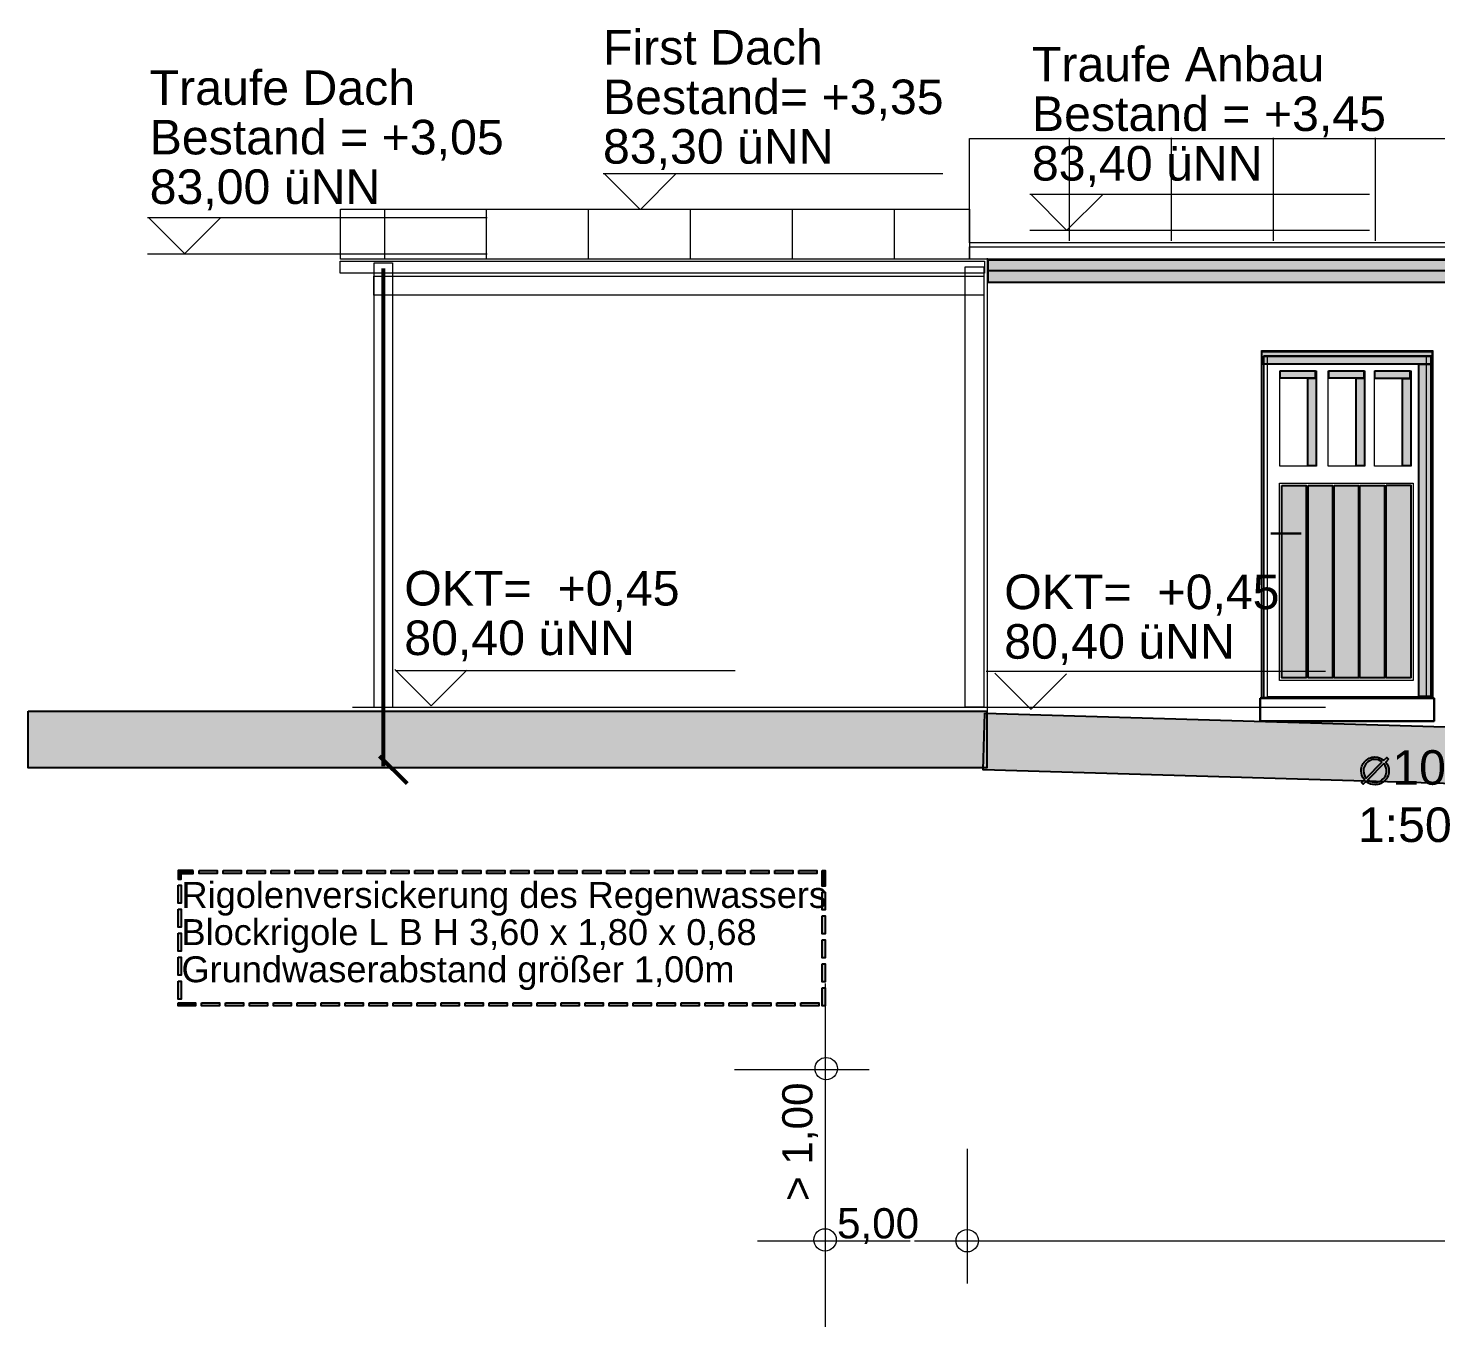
# Model space of a CAD drawing. Header units: millimetres. Extents: x 6 to 41668, y 1529 to 28527.
# Drawn here: x 6 to 8289, y 5404 to 13042 of the extents above; entities that cross this region are included whole.
import ezdxf

# ---------------------------------------------------------------- set-up
doc = ezdxf.new("R2010")
doc.units = ezdxf.units.MM
doc.header["$LTSCALE"] = 50
doc.linetypes.add('PDF_211-7_211-7_0-0_0-0', pattern=[423.4, 211.7, -211.7, 0, 0])
for name, color, linetype in [('00_Wand_Bestand', 7, 'Continuous'), ('02_Grundstuecksgrenze', 8, 'Continuous'), ('05_Linien_stark', 7, 'Continuous'), ('06_Linien_fein', 3, 'Continuous'), ('07_Bemassung', 6, 'Continuous'), ('08_Schnittlinie', 1, 'Continuous'), ('10_Text', 7, 'Continuous')]:
    doc.layers.add(name, color=color, linetype=linetype)
doc.styles.add('PLAN', font='arial.ttf')

msp = doc.modelspace()

# ---------------------------------------------------------------- hatches: boundary and pattern name
at = {"layer": '00_Wand_Bestand'}
for points in [[(8011.1, 8742.6), (7994.2, 8725.6), (8003.3, 8712.3), (8009.1, 8700), (8012.3, 8687.2), (8013.3, 8672.4), (8012.7, 8662.5), (8010.9, 8653), (8008, 8643.8), (8003.8, 8635.1), (7998.5, 8626.7), (7991.9, 8618.6), (7985.7, 8612.4), (7979.1, 8607), (7972.2, 8602.4), (7964.8, 8598.7), (7957.1, 8595.8), (7949, 8593.7), (7940.6, 8592.5), (7931.7, 8592), (7917.8, 8593.1), (7905.7, 8596.2), (7893.5, 8602), (7879.5, 8611.2), (7862.5, 8594.5), (7852.2, 8604.6), (7869.3, 8621.3), (7860.2, 8635.3), (7854.4, 8647.8), (7851.2, 8660.2), (7850.2, 8674.3), (7850.6, 8683.5), (7852.1, 8692.4), (7854.6, 8700.9), (7858, 8709), (7862.4, 8716.8), (7867.8, 8724.2), (7874.2, 8731.3), (7881.2, 8737.7), (7888.7, 8743.1), (7896.4, 8747.5), (7904.6, 8750.9), (7913.1, 8753.3), (7921.9, 8754.8), (7931.2, 8755.3), (7945.4, 8754.2), (7958, 8751), (7970.4, 8745.2), (7984.1, 8736), (8000.8, 8752.8)], [(7974, 8726), (7961.7, 8733.2), (7951.4, 8737.8), (7941.7, 8740.3), (7931.2, 8741.1), (7923.5, 8740.7), (7916.1, 8739.5), (7909.1, 8737.5), (7902.3, 8734.6), (7895.9, 8731), (7889.7, 8726.5), (7883.9, 8721.2), (7877.8, 8714.4), (7872.9, 8707.1), (7869, 8699.4), (7866.3, 8691.3), (7864.6, 8682.7), (7864.1, 8673.7), (7864.9, 8662.5), (7867.4, 8652.6), (7872, 8642.6), (7879.2, 8631)], [(7984.3, 8715.9), (7889.3, 8621), (7897.6, 8615.7), (7906.1, 8611.5), (7914.6, 8608.6), (7923.2, 8606.8), (7931.9, 8606.2), (7940.8, 8606.8), (7949.4, 8608.4), (7957.5, 8611.1), (7965.2, 8615), (7972.4, 8619.9), (7979.3, 8625.9), (7984.5, 8631.7), (7989, 8637.8), (7992.6, 8644.2), (7995.5, 8650.9), (7997.5, 8658), (7998.7, 8665.3), (7999.1, 8672.9), (7998.3, 8684.3), (7995.9, 8694.3), (7991.4, 8704.5)], [(977.3, 8088.1), (889.1, 8088.1), (889.1, 8036.7), (906.7, 8036.7), (906.7, 8070.5), (977.3, 8070.5)], [(1012.6, 8088.1), (1118.4, 8088.1), (1118.4, 8070.5), (1012.6, 8070.5)], [(1153.7, 8088.1), (1259.5, 8088.1), (1259.5, 8070.5), (1153.7, 8070.5)], [(1294.8, 8088.1), (1400.6, 8088.1), (1400.6, 8070.5), (1294.8, 8070.5)], [(1435.9, 8088.1), (1541.7, 8088.1), (1541.7, 8070.5), (1435.9, 8070.5)], [(1577, 8088.1), (1682.9, 8088.1), (1682.9, 8070.5), (1577, 8070.5)], [(1718.1, 8088.1), (1824, 8088.1), (1824, 8070.5), (1718.1, 8070.5)], [(1859.2, 8088.1), (1965.1, 8088.1), (1965.1, 8070.5), (1859.2, 8070.5)], [(2000.3, 8088.1), (2106.2, 8088.1), (2106.2, 8070.5), (2000.3, 8070.5)], [(2141.5, 8088.1), (2247.3, 8088.1), (2247.3, 8070.5), (2141.5, 8070.5)], [(2282.6, 8088.1), (2388.4, 8088.1), (2388.4, 8070.5), (2282.6, 8070.5)], [(2423.7, 8088.1), (2529.5, 8088.1), (2529.5, 8070.5), (2423.7, 8070.5)], [(2564.8, 8088.1), (2670.6, 8088.1), (2670.6, 8070.5), (2564.8, 8070.5)], [(2705.9, 8088.1), (2811.7, 8088.1), (2811.7, 8070.5), (2705.9, 8070.5)], [(2847, 8088.1), (2952.8, 8088.1), (2952.8, 8070.5), (2847, 8070.5)], [(2988.1, 8088.1), (3094, 8088.1), (3094, 8070.5), (2988.1, 8070.5)], [(3129.2, 8088.1), (3235.1, 8088.1), (3235.1, 8070.5), (3129.2, 8070.5)], [(3270.4, 8088.1), (3376.2, 8088.1), (3376.2, 8070.5), (3270.4, 8070.5)], [(3411.5, 8088.1), (3517.3, 8088.1), (3517.3, 8070.5), (3411.5, 8070.5)], [(3552.6, 8088.1), (3658.4, 8088.1), (3658.4, 8070.5), (3552.6, 8070.5)], [(3693.7, 8088.1), (3799.5, 8088.1), (3799.5, 8070.5), (3693.7, 8070.5)], [(3834.8, 8088.1), (3940.6, 8088.1), (3940.6, 8070.5), (3834.8, 8070.5)], [(3975.9, 8088.1), (4081.7, 8088.1), (4081.7, 8070.5), (3975.9, 8070.5)], [(4117, 8088.1), (4222.9, 8088.1), (4222.9, 8070.5), (4117, 8070.5)], [(4258.1, 8088.1), (4364, 8088.1), (4364, 8070.5), (4258.1, 8070.5)], [(4399.2, 8088.1), (4505.1, 8088.1), (4505.1, 8070.5), (4399.2, 8070.5)], [(4540.4, 8088.1), (4646.2, 8088.1), (4646.2, 8070.5), (4540.4, 8070.5)], [(4677.9, 8088.1), (4695.5, 8088.1), (4695.5, 7996.3), (4677.9, 7996.3)], [(889.1, 8001.4), (906.7, 8001.4), (906.7, 7895.6), (889.1, 7895.6)], [(4677.9, 7961), (4695.5, 7961), (4695.5, 7855.2), (4677.9, 7855.2)], [(889.1, 7860.3), (906.7, 7860.3), (906.7, 7754.5), (889.1, 7754.5)], [(4677.9, 7819.9), (4695.5, 7819.9), (4695.5, 7714.1), (4677.9, 7714.1)], [(889.1, 7719.2), (906.7, 7719.2), (906.7, 7613.4), (889.1, 7613.4)], [(4677.9, 7678.8), (4695.5, 7678.8), (4695.5, 7573), (4677.9, 7573)], [(889.1, 7578.1), (906.7, 7578.1), (906.7, 7472.3), (889.1, 7472.3)], [(4677.9, 7537.7), (4695.5, 7537.7), (4695.5, 7431.9), (4677.9, 7431.9)], [(889.1, 7437), (906.7, 7437), (906.7, 7331.1), (889.1, 7331.1)], [(4677.9, 7396.6), (4695.5, 7396.6), (4695.5, 7291.5), (4677.9, 7291.5)], [(889.1, 7309.2), (990.6, 7309.2), (990.6, 7291.5), (889.1, 7291.5)], [(1025.9, 7309.2), (1131.7, 7309.2), (1131.7, 7291.5), (1025.9, 7291.5)], [(1167, 7309.2), (1272.8, 7309.2), (1272.8, 7291.5), (1167, 7291.5)], [(1308.1, 7309.2), (1413.9, 7309.2), (1413.9, 7291.5), (1308.1, 7291.5)], [(1449.2, 7309.2), (1555, 7309.2), (1555, 7291.5), (1449.2, 7291.5)], [(1590.3, 7309.2), (1696.1, 7309.2), (1696.1, 7291.5), (1590.3, 7291.5)], [(1731.4, 7309.2), (1837.3, 7309.2), (1837.3, 7291.5), (1731.4, 7291.5)], [(1872.5, 7309.2), (1978.4, 7309.2), (1978.4, 7291.5), (1872.5, 7291.5)], [(2013.6, 7309.2), (2119.5, 7309.2), (2119.5, 7291.5), (2013.6, 7291.5)], [(2154.8, 7309.2), (2260.6, 7309.2), (2260.6, 7291.5), (2154.8, 7291.5)], [(2295.9, 7309.2), (2401.7, 7309.2), (2401.7, 7291.5), (2295.9, 7291.5)], [(2437, 7309.2), (2542.8, 7309.2), (2542.8, 7291.5), (2437, 7291.5)], [(2578.1, 7309.2), (2683.9, 7309.2), (2683.9, 7291.5), (2578.1, 7291.5)], [(2719.2, 7309.2), (2825, 7309.2), (2825, 7291.5), (2719.2, 7291.5)], [(2860.3, 7309.2), (2966.1, 7309.2), (2966.1, 7291.5), (2860.3, 7291.5)], [(3001.4, 7309.2), (3107.2, 7309.2), (3107.2, 7291.5), (3001.4, 7291.5)], [(3142.5, 7309.2), (3248.4, 7309.2), (3248.4, 7291.5), (3142.5, 7291.5)], [(3283.6, 7309.2), (3389.5, 7309.2), (3389.5, 7291.5), (3283.6, 7291.5)], [(3424.8, 7309.2), (3530.6, 7309.2), (3530.6, 7291.5), (3424.8, 7291.5)], [(3565.9, 7309.2), (3671.7, 7309.2), (3671.7, 7291.5), (3565.9, 7291.5)], [(3707, 7309.2), (3812.8, 7309.2), (3812.8, 7291.5), (3707, 7291.5)], [(3848.1, 7309.2), (3953.9, 7309.2), (3953.9, 7291.5), (3848.1, 7291.5)], [(3989.2, 7309.2), (4095, 7309.2), (4095, 7291.5), (3989.2, 7291.5)], [(4130.3, 7309.2), (4236.1, 7309.2), (4236.1, 7291.5), (4130.3, 7291.5)], [(4271.4, 7309.2), (4377.2, 7309.2), (4377.2, 7291.5), (4271.4, 7291.5)], [(4412.5, 7309.2), (4518.3, 7309.2), (4518.3, 7291.5), (4412.5, 7291.5)], [(4553.6, 7309.2), (4659.5, 7309.2), (4659.5, 7291.5), (4553.6, 7291.5)]]:
    msp.add_hatch(color=7, dxfattribs=at).paths.add_polyline_path(points)
at = {"layer": '02_Grundstuecksgrenze', "transparency": 33554541}
msp.add_hatch(color=7, dxfattribs=at).paths.add_polyline_path([(5654.1, 11680.3), (18710, 11680.3), (18710, 11614.4), (5654.1, 11614.4)])
at = {"layer": '02_Grundstuecksgrenze'}
for points in [[(5656.2, 11679.1), (18707.4, 11679.1), (18707.4, 11545), (5656.2, 11545)], [(7265.6, 11140.4), (8267.8, 11140.4), (8267.8, 11065.3), (7265.6, 11065.3)], [(7374.2, 11026.7), (7580, 11026.7), (7580, 10982.4), (7374.2, 10982.4)], [(7659.3, 11027.1), (7865.1, 11027.1), (7865.1, 10982.8), (7659.3, 10982.8)], [(7931.4, 11026.2), (8137.2, 11026.2), (8137.2, 10981.9), (7931.4, 10981.9)], [(8189, 11065.1), (8268.8, 11065.1), (8268.8, 9111.1), (8189, 9111.1)], [(7536.4, 10982.6), (7585, 10982.6), (7585, 10467.8), (7536.4, 10467.8)], [(7821.5, 10983), (7870.1, 10983), (7870.1, 10468.1), (7821.5, 10468.1)], [(8093.5, 10982), (8142.1, 10982), (8142.1, 10467.2), (8093.5, 10467.2)], [(7382.8, 10352.5), (7526.8, 10352.5), (7526.8, 9220.3), (7382.8, 9220.3)], [(7538, 10352), (7682, 10352), (7682, 9219.8), (7538, 9219.8)], [(7690.4, 10352.3), (7834.5, 10352.3), (7834.5, 9220.1), (7690.4, 9220.1)], [(7842.9, 10352.1), (7987, 10352.1), (7987, 9219.8), (7842.9, 9219.8)], [(7997.4, 10352.9), (8141.5, 10352.9), (8141.5, 9220.7), (7997.4, 9220.7)], [(6.4, 9024.4), (5647.1, 9024.4), (5647.1, 8691.6), (6.4, 8691.6)], [(5636.2, 9012.6), (19046.8, 8614.6), (19036.9, 8281.9), (5626.3, 8679.9)]]:
    msp.add_hatch(color=7, dxfattribs=at).paths.add_polyline_path(points)

# ---------------------------------------------------------------- linework, layer by layer
at = {"layer": '00_Wand_Bestand'}
for points in [[(8011.1, 8742.6), (7994.2, 8725.6), (8003.3, 8712.3), (8009.1, 8700), (8012.3, 8687.2), (8013.3, 8672.4), (8012.7, 8662.5), (8010.9, 8653), (8008, 8643.8), (8003.8, 8635.1), (7998.5, 8626.7), (7991.9, 8618.6), (7985.7, 8612.4), (7979.1, 8607), (7972.2, 8602.4), (7964.8, 8598.7), (7957.1, 8595.8), (7949, 8593.7), (7940.6, 8592.5), (7931.7, 8592), (7917.8, 8593.1), (7905.7, 8596.2), (7893.5, 8602), (7879.5, 8611.2), (7862.5, 8594.5), (7852.2, 8604.6), (7869.3, 8621.3), (7860.2, 8635.3), (7854.4, 8647.8), (7851.2, 8660.2), (7850.2, 8674.3), (7850.6, 8683.5), (7852.1, 8692.4), (7854.6, 8700.9), (7858, 8709), (7862.4, 8716.8), (7867.8, 8724.2), (7874.2, 8731.3), (7881.2, 8737.7), (7888.7, 8743.1), (7896.4, 8747.5), (7904.6, 8750.9), (7913.1, 8753.3), (7921.9, 8754.8), (7931.2, 8755.3), (7945.4, 8754.2), (7958, 8751), (7970.4, 8745.2), (7984.1, 8736), (8000.8, 8752.8)], [(7974, 8726), (7961.7, 8733.2), (7951.4, 8737.8), (7941.7, 8740.3), (7931.2, 8741.1), (7923.5, 8740.7), (7916.1, 8739.5), (7909.1, 8737.5), (7902.3, 8734.6), (7895.9, 8731), (7889.7, 8726.5), (7883.9, 8721.2), (7877.8, 8714.4), (7872.9, 8707.1), (7869, 8699.4), (7866.3, 8691.3), (7864.6, 8682.7), (7864.1, 8673.7), (7864.9, 8662.5), (7867.4, 8652.6), (7872, 8642.6), (7879.2, 8631)], [(7984.3, 8715.9), (7889.3, 8621), (7897.6, 8615.7), (7906.1, 8611.5), (7914.6, 8608.6), (7923.2, 8606.8), (7931.9, 8606.2), (7940.8, 8606.8), (7949.4, 8608.4), (7957.5, 8611.1), (7965.2, 8615), (7972.4, 8619.9), (7979.3, 8625.9), (7984.5, 8631.7), (7989, 8637.8), (7992.6, 8644.2), (7995.5, 8650.9), (7997.5, 8658), (7998.7, 8665.3), (7999.1, 8672.9), (7998.3, 8684.3), (7995.9, 8694.3), (7991.4, 8704.5)], [(977.3, 8088.1), (889.1, 8088.1), (889.1, 8036.7), (906.7, 8036.7), (906.7, 8070.5), (977.3, 8070.5)], [(1012.6, 8088.1), (1118.4, 8088.1), (1118.4, 8070.5), (1012.6, 8070.5)], [(1153.7, 8088.1), (1259.5, 8088.1), (1259.5, 8070.5), (1153.7, 8070.5)], [(1294.8, 8088.1), (1400.6, 8088.1), (1400.6, 8070.5), (1294.8, 8070.5)], [(1435.9, 8088.1), (1541.7, 8088.1), (1541.7, 8070.5), (1435.9, 8070.5)], [(1577, 8088.1), (1682.9, 8088.1), (1682.9, 8070.5), (1577, 8070.5)], [(1718.1, 8088.1), (1824, 8088.1), (1824, 8070.5), (1718.1, 8070.5)], [(1859.2, 8088.1), (1965.1, 8088.1), (1965.1, 8070.5), (1859.2, 8070.5)], [(2000.3, 8088.1), (2106.2, 8088.1), (2106.2, 8070.5), (2000.3, 8070.5)], [(2141.5, 8088.1), (2247.3, 8088.1), (2247.3, 8070.5), (2141.5, 8070.5)], [(2282.6, 8088.1), (2388.4, 8088.1), (2388.4, 8070.5), (2282.6, 8070.5)], [(2423.7, 8088.1), (2529.5, 8088.1), (2529.5, 8070.5), (2423.7, 8070.5)], [(2564.8, 8088.1), (2670.6, 8088.1), (2670.6, 8070.5), (2564.8, 8070.5)], [(2705.9, 8088.1), (2811.7, 8088.1), (2811.7, 8070.5), (2705.9, 8070.5)], [(2847, 8088.1), (2952.8, 8088.1), (2952.8, 8070.5), (2847, 8070.5)], [(2988.1, 8088.1), (3094, 8088.1), (3094, 8070.5), (2988.1, 8070.5)], [(3129.2, 8088.1), (3235.1, 8088.1), (3235.1, 8070.5), (3129.2, 8070.5)], [(3270.4, 8088.1), (3376.2, 8088.1), (3376.2, 8070.5), (3270.4, 8070.5)], [(3411.5, 8088.1), (3517.3, 8088.1), (3517.3, 8070.5), (3411.5, 8070.5)], [(3552.6, 8088.1), (3658.4, 8088.1), (3658.4, 8070.5), (3552.6, 8070.5)], [(3693.7, 8088.1), (3799.5, 8088.1), (3799.5, 8070.5), (3693.7, 8070.5)], [(3834.8, 8088.1), (3940.6, 8088.1), (3940.6, 8070.5), (3834.8, 8070.5)], [(3975.9, 8088.1), (4081.7, 8088.1), (4081.7, 8070.5), (3975.9, 8070.5)], [(4117, 8088.1), (4222.9, 8088.1), (4222.9, 8070.5), (4117, 8070.5)], [(4258.1, 8088.1), (4364, 8088.1), (4364, 8070.5), (4258.1, 8070.5)], [(4399.2, 8088.1), (4505.1, 8088.1), (4505.1, 8070.5), (4399.2, 8070.5)], [(4540.4, 8088.1), (4646.2, 8088.1), (4646.2, 8070.5), (4540.4, 8070.5)], [(4677.9, 8088.1), (4695.5, 8088.1), (4695.5, 7996.3), (4677.9, 7996.3)], [(889.1, 8001.4), (906.7, 8001.4), (906.7, 7895.6), (889.1, 7895.6)], [(4677.9, 7961), (4695.5, 7961), (4695.5, 7855.2), (4677.9, 7855.2)], [(889.1, 7860.3), (906.7, 7860.3), (906.7, 7754.5), (889.1, 7754.5)], [(4677.9, 7819.9), (4695.5, 7819.9), (4695.5, 7714.1), (4677.9, 7714.1)], [(889.1, 7719.2), (906.7, 7719.2), (906.7, 7613.4), (889.1, 7613.4)], [(4677.9, 7678.8), (4695.5, 7678.8), (4695.5, 7573), (4677.9, 7573)], [(889.1, 7578.1), (906.7, 7578.1), (906.7, 7472.3), (889.1, 7472.3)], [(4677.9, 7537.7), (4695.5, 7537.7), (4695.5, 7431.9), (4677.9, 7431.9)], [(889.1, 7437), (906.7, 7437), (906.7, 7331.1), (889.1, 7331.1)], [(4677.9, 7396.6), (4695.5, 7396.6), (4695.5, 7291.5), (4677.9, 7291.5)], [(889.1, 7309.2), (990.6, 7309.2), (990.6, 7291.5), (889.1, 7291.5)], [(1025.9, 7309.2), (1131.7, 7309.2), (1131.7, 7291.5), (1025.9, 7291.5)], [(1167, 7309.2), (1272.8, 7309.2), (1272.8, 7291.5), (1167, 7291.5)], [(1308.1, 7309.2), (1413.9, 7309.2), (1413.9, 7291.5), (1308.1, 7291.5)], [(1449.2, 7309.2), (1555, 7309.2), (1555, 7291.5), (1449.2, 7291.5)], [(1590.3, 7309.2), (1696.1, 7309.2), (1696.1, 7291.5), (1590.3, 7291.5)], [(1731.4, 7309.2), (1837.3, 7309.2), (1837.3, 7291.5), (1731.4, 7291.5)], [(1872.5, 7309.2), (1978.4, 7309.2), (1978.4, 7291.5), (1872.5, 7291.5)], [(2013.6, 7309.2), (2119.5, 7309.2), (2119.5, 7291.5), (2013.6, 7291.5)], [(2154.8, 7309.2), (2260.6, 7309.2), (2260.6, 7291.5), (2154.8, 7291.5)], [(2295.9, 7309.2), (2401.7, 7309.2), (2401.7, 7291.5), (2295.9, 7291.5)], [(2437, 7309.2), (2542.8, 7309.2), (2542.8, 7291.5), (2437, 7291.5)], [(2578.1, 7309.2), (2683.9, 7309.2), (2683.9, 7291.5), (2578.1, 7291.5)], [(2719.2, 7309.2), (2825, 7309.2), (2825, 7291.5), (2719.2, 7291.5)], [(2860.3, 7309.2), (2966.1, 7309.2), (2966.1, 7291.5), (2860.3, 7291.5)], [(3001.4, 7309.2), (3107.2, 7309.2), (3107.2, 7291.5), (3001.4, 7291.5)], [(3142.5, 7309.2), (3248.4, 7309.2), (3248.4, 7291.5), (3142.5, 7291.5)], [(3283.6, 7309.2), (3389.5, 7309.2), (3389.5, 7291.5), (3283.6, 7291.5)], [(3424.8, 7309.2), (3530.6, 7309.2), (3530.6, 7291.5), (3424.8, 7291.5)], [(3565.9, 7309.2), (3671.7, 7309.2), (3671.7, 7291.5), (3565.9, 7291.5)], [(3707, 7309.2), (3812.8, 7309.2), (3812.8, 7291.5), (3707, 7291.5)], [(3848.1, 7309.2), (3953.9, 7309.2), (3953.9, 7291.5), (3848.1, 7291.5)], [(3989.2, 7309.2), (4095, 7309.2), (4095, 7291.5), (3989.2, 7291.5)], [(4130.3, 7309.2), (4236.1, 7309.2), (4236.1, 7291.5), (4130.3, 7291.5)], [(4271.4, 7309.2), (4377.2, 7309.2), (4377.2, 7291.5), (4271.4, 7291.5)], [(4412.5, 7309.2), (4518.3, 7309.2), (4518.3, 7291.5), (4412.5, 7291.5)], [(4553.6, 7309.2), (4659.5, 7309.2), (4659.5, 7291.5), (4553.6, 7291.5)]]:
    msp.add_lwpolyline(points, close=True, dxfattribs=at)
at = {"layer": '02_Grundstuecksgrenze'}
for points in [[(5654.1, 11680.3), (18710, 11680.3), (18710, 11614.4), (5654.1, 11614.4)], [(5656.2, 11679.1), (18707.4, 11679.1), (18707.4, 11545), (5656.2, 11545)], [(7265.6, 11140.4), (8267.8, 11140.4), (8267.8, 11065.3), (7265.6, 11065.3)], [(7374.2, 11026.7), (7580, 11026.7), (7580, 10982.4), (7374.2, 10982.4)], [(7659.3, 11027.1), (7865.1, 11027.1), (7865.1, 10982.8), (7659.3, 10982.8)], [(7931.4, 11026.2), (8137.2, 11026.2), (8137.2, 10981.9), (7931.4, 10981.9)], [(8189, 11065.1), (8268.8, 11065.1), (8268.8, 9111.1), (8189, 9111.1)], [(7536.4, 10982.6), (7585, 10982.6), (7585, 10467.8), (7536.4, 10467.8)], [(7821.5, 10983), (7870.1, 10983), (7870.1, 10468.1), (7821.5, 10468.1)], [(8093.5, 10982), (8142.1, 10982), (8142.1, 10467.2), (8093.5, 10467.2)], [(7382.8, 10352.5), (7526.8, 10352.5), (7526.8, 9220.3), (7382.8, 9220.3)], [(7538, 10352), (7682, 10352), (7682, 9219.8), (7538, 9219.8)], [(7690.4, 10352.3), (7834.5, 10352.3), (7834.5, 9220.1), (7690.4, 9220.1)], [(7842.9, 10352.1), (7987, 10352.1), (7987, 9219.8), (7842.9, 9219.8)], [(7997.4, 10352.9), (8141.5, 10352.9), (8141.5, 9220.7), (7997.4, 9220.7)], [(6.4, 9024.4), (5647.1, 9024.4), (5647.1, 8691.6), (6.4, 8691.6)], [(5636.2, 9012.6), (19046.8, 8614.6), (19036.9, 8281.9), (5626.3, 8679.9)]]:
    msp.add_lwpolyline(points, close=True, dxfattribs=at)
at = {"layer": '05_Linien_stark', "lineweight": 15}
for p, q in [((3390.1, 12187), (5388.6, 12187)), ((3608.4, 11974.3), (3395, 12187.7)), ((3608.7, 11975.9), (3817, 12184.2)), ((5900.5, 12064.9), (7899, 12064.9)), ((6118.8, 11852.2), (5905.4, 12065.6)), ((6119.1, 11853.8), (6327.4, 12062.1)), ((927.6, 11714.6), (714.2, 11928)), ((3389.6, 11976.8), (5388.1, 11976.8)), ((709.3, 11927.3), (2707.8, 11927.3)), ((927.9, 11716.2), (1136.2, 11924.5)), ((5900, 11852.6), (7898.5, 11852.6)), ((708.8, 11714.9), (2707.3, 11714.9)), ((2378.2, 9055.3), (2164.9, 9268.7)), ((2167.1, 9262.9), (4165.6, 9262.9)), ((2378.6, 9056.8), (2586.8, 9265.1)), ((5642.6, 9260.6), (7641.1, 9260.6)), ((5908.3, 9033.9), (5694.9, 9247.3)), ((5908.6, 9035.4), (6116.9, 9243.7)), ((1915.8, 9048.2), (7640.6, 9048.2)), ((4954.5, 6914.8), (4162.9, 6914.8)), ((5532.6, 6450.2), (5532.6, 5658.7))]:
    msp.add_line(p, q, dxfattribs=at)
at = {"layer": '05_Linien_stark', "lineweight": 30}
msp.add_line((7497.4, 10069.7), (7318.5, 10069.7), dxfattribs=at)
at = {"layer": '05_Linien_stark', "lineweight": 53}
msp.add_line((2236.2, 8598.2), (2074.7, 8759.7), dxfattribs=at)
at = {"layer": '05_Linien_stark', "lineweight": 20}
for points in [[(5545.5, 12392.1), (18837.4, 12392.1), (18837.4, 11779.6), (5545.5, 11779.6)], [(1843.8, 11977.8), (5545.1, 11977.8), (5545.1, 11683.3), (1843.8, 11683.3)], [(5545.2, 11756.3), (18834.8, 11756.3), (18834.8, 11683.3), (5545.2, 11683.3)], [(1842.7, 11670.5), (5633.1, 11670.5), (5633.1, 11600.5), (1842.7, 11600.5)], [(2041.5, 11660.4), (2151, 11660.4), (2151, 9046.3), (2041.5, 9046.3)], [(5520.2, 11638), (5629.6, 11638), (5629.6, 9048.5), (5520.2, 9048.5)], [(2041, 11582.7), (5630.4, 11582.7), (5630.4, 11471.6), (2041, 11471.6)], [(7262.6, 11144.9), (8272.1, 11144.9), (8272.1, 9105.4), (7262.6, 9105.4)], [(7298.4, 11111.1), (8232.2, 11111.1), (8232.2, 9108.4), (7298.4, 9108.4)], [(7371.4, 11026.6), (7586.4, 11026.6), (7586.4, 10465.2), (7371.4, 10465.2)], [(7656.5, 11026.9), (7871.5, 11026.9), (7871.5, 10465.5), (7656.5, 10465.5)], [(7928.6, 11026), (8143.5, 11026), (8143.5, 10464.6), (7928.6, 10464.6)], [(7368.7, 10366.4), (8156.6, 10366.4), (8156.6, 9205.1), (7368.7, 9205.1)]]:
    msp.add_lwpolyline(points, close=True, dxfattribs=at)
at = {"layer": '05_Linien_stark', "lineweight": 30}
for points in [[(7274.5, 11111.6), (8262.1, 11111.6), (8262.1, 9100.2), (7274.5, 9100.2)], [(7256.7, 9101), (8278.9, 9101), (8278.9, 8965.9), (7256.7, 8965.9)]]:
    msp.add_lwpolyline(points, close=True, dxfattribs=at)
at = {"layer": '06_Linien_fein', "lineweight": 9}
for p, q in [((6134.6, 11791.4), (6134.6, 12395.6)), ((6734.6, 11791.4), (6734.6, 12395.6)), ((7334.6, 11791.4), (7334.6, 12395.6)), ((7934.6, 11791.4), (7934.6, 12395.6)), ((2104.3, 11683.6), (2104.3, 11974.3)), ((2704.3, 11683.6), (2704.3, 11974.3)), ((3304.3, 11683.6), (3304.3, 11974.3)), ((3904.3, 11683.6), (3904.3, 11974.3)), ((4504.3, 11683.6), (4504.3, 11974.3)), ((5104.3, 11683.6), (5104.3, 11974.3)), ((5650.6, 9013.2), (5650.6, 11688.1))]:
    msp.add_line(p, q, dxfattribs=at)
at = {"layer": '07_Bemassung', "lineweight": 15}
for p, q in [((4696.7, 7422.4), (4696.7, 5403.6)), ((4297.1, 5910), (5196.6, 5910)), ((5222.5, 5908.9), (19491.5, 5908.9))]:
    msp.add_line(p, q, dxfattribs=at)
at = {"layer": '07_Bemassung', "lineweight": 18}
for centre in [(4702.2, 6922.2), (4695.5, 5915), (5532, 5910.1)]:
    msp.add_circle(centre, 65.8, dxfattribs=at)
at = {"layer": '08_Schnittlinie', "linetype": 'PDF_211-7_211-7_0-0_0-0', "lineweight": 53}
for p, q in [((2095.2, 11627.8), (2095.2, 8701.9)), ((20615.7, 8286.5), (2222, 8607.6)), ((20275.9, 7970.7), (4707.2, 7698.9))]:
    msp.add_line(p, q, dxfattribs=at)

# ---------------------------------------------------------------- texts
at = {"layer": '07_Bemassung', "style": 'PLAN'}
for s, height, p in [('100', 203.2, (8033, 8591.9)), ('5,00', 177.8, (4765.7, 5923.8))]:
    msp.add_text(s, height=height, dxfattribs=at).set_placement(p)
at = {"layer": '10_Text', "style": 'PLAN'}
for s, height, p in [('First Dach', 203.2, (3388.7, 12827.5)), ('Traufe Anbau', 203.2, (5912.7, 12728.1)), ('Traufe Dach', 203.2, (721.5, 12590.5)), ('Bestand= +3,35', 203.2, (3388.7, 12536)), ('Bestand = +3,45', 203.2, (5912.7, 12436.7)), ('Bestand = +3,05', 203.2, (721.5, 12299.1)), ('83,30 üNN', 203.2, (3388.7, 12244.6)), ('83,40 üNN', 203.2, (5912.7, 12145.2)), ('83,00 üNN', 203.2, (721.5, 12007.6)), ('OKT=', 203.2, (2219.7, 9646)), ('+0,45', 203.2, (3121.4, 9646)), ('OKT=', 203.2, (5749.7, 9624.6)), ('+0,45', 203.2, (6651.4, 9624.6)), ('80,40 üNN', 203.2, (2219.7, 9354.5)), ('80,40 üNN', 203.2, (5749.7, 9333.1)), ('1:50', 203.2, (7830.6, 8255)), ('Rigolenversickerung des Regenwassers', 152.4, (908.6, 7867.5)), ('Blockrigole L B H 3,60 x 1,80 x 0,68', 152.4, (908.6, 7648.9)), ('Grundwaserabstand größer 1,00m', 152.4, (908.6, 7430.3))]:
    msp.add_text(s, height=height, dxfattribs=at).set_placement(p)
msp.add_text('> 1,00', height=177.8, rotation=90, dxfattribs=at).set_placement((4621.3, 6143.3))

doc.saveas('drawing.dxf')
